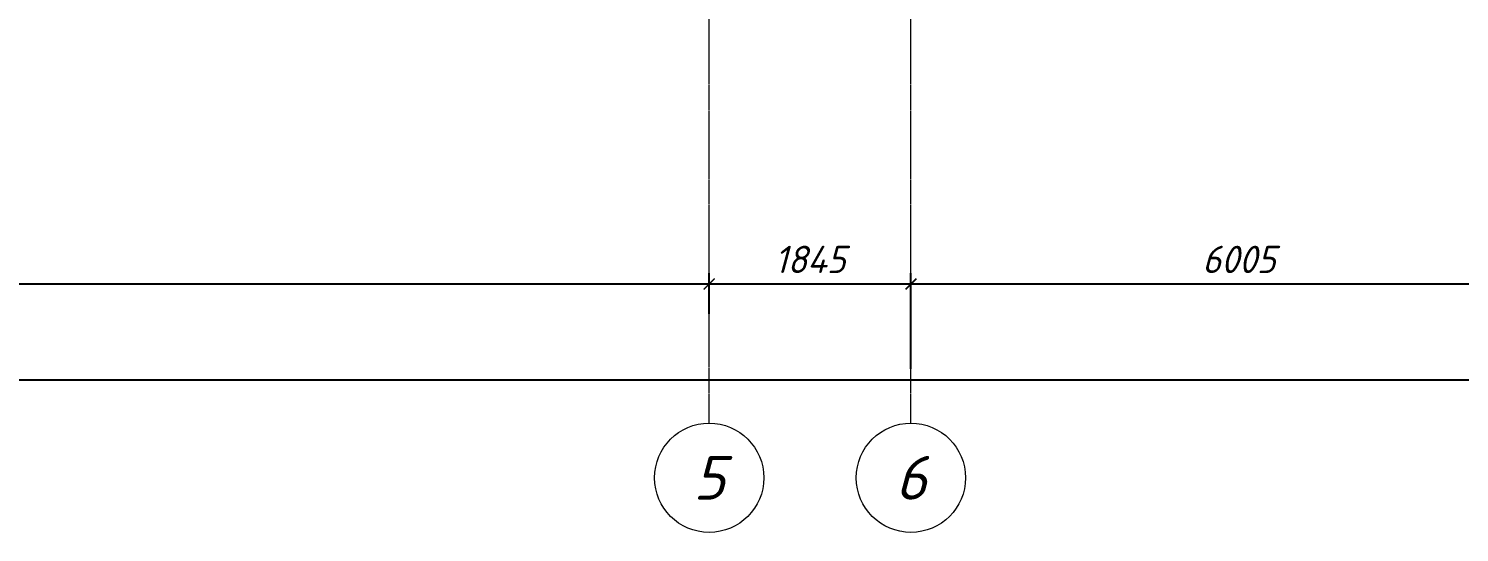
# Model space of a CAD drawing. Header units: millimetres. Extents: x -10178924 to 11692288, y -947381 to 58396.
# Drawn here: x 837752 to 850849, y -927491 to -922879 of the extents above; entities that cross this region are included whole.
import ezdxf
from ezdxf.enums import TextEntityAlignment as Align

# ---------------------------------------------------------------- set-up
doc = ezdxf.new("R2010")
doc.units = ezdxf.units.MM
doc.linetypes.add('осевая', pattern=[50.8, 31.75, -6.35, 6.35, -6.35])
doc.layers.add('Размеры осевые', color=153, linetype='Continuous', lineweight=9)
doc.styles.add('PDF ISOCPEUR Italic', font='isocpeui.ttf')
doc.styles.add('Текст_М100', font='GOST_Common Italic.ttf', dxfattribs={"height": 250})
doc.dimstyles.new('Размеры_М100', dxfattribs={"dimtxt": 250, "dimasz": 100, "dimexe": 100, "dimexo": 100, "dimgap": 100, "dimtad": 1, "dimrnd": 5, "dimtxsty": 'Текст_М100', "dimblk": 'ARCHTICK', "dimcen": 250, "dimdle": 100, "dimadec": 0, "dimazin": 2, "dimtfac": 1, "dimtmove": 1, "dimatfit": 3, "dimfxl": 1, "dimarcsym": 0})

# ---------------------------------------------------------------- blocks, each defined once
blk = doc.blocks.new('_ArchTick')
at = {"color": 0, "linetype": 'ByBlock', "const_width": 0.15}
blk.add_lwpolyline([(-0.5, -0.5), (0.5, 0.5)], dxfattribs=at)
blk = doc.blocks.new('*D2517')
at = {"layer": 'Defpoints', "color": 0, "ltscale": 100, "transparency": 16777216}
for p in [(10200, -50926), (-7000, -51300), (10200, -51300)]:
    blk.add_point(p, dxfattribs=at)
at = {"layer": 'Размеры осевые', "color": 0, "lineweight": -2, "ltscale": 100, "transparency": 16777216}
for p, q in [((-7100, -50926), (10300, -50926)), ((-7000, -51200), (-7000, -50826)), ((10200, -51200), (10200, -50826))]:
    blk.add_line(p, q, dxfattribs=at)
at = {"layer": 'Размеры осевые', "color": 0, "lineweight": -2, "ltscale": 100, "transparency": 16777216, "xscale": 100, "yscale": 100, "zscale": 100, "rotation": 180}
blk.add_blockref('_ArchTick', (-7000, -50926), dxfattribs=at)
at = {"layer": 'Размеры осевые', "color": 0, "lineweight": -2, "ltscale": 100, "transparency": 16777216, "xscale": 100, "yscale": 100, "zscale": 100}
blk.add_blockref('_ArchTick', (10200, -50926), dxfattribs=at)
at = {"layer": 'Размеры осевые', "color": 0, "ltscale": 100, "transparency": 16777216, "insert": (1600, -50700), "char_height": 250, "attachment_point": 5, "style": 'Текст_М100'}
blk.add_mtext('17200', dxfattribs=at)
blk = doc.blocks.new('*D2472')
at = {"layer": 'Defpoints', "color": 0, "ltscale": 100, "transparency": 16777216}
for p in [(12047, -50926), (10200, -51300), (12047, -51804)]:
    blk.add_point(p, dxfattribs=at)
at = {"layer": 'Размеры осевые', "color": 0, "lineweight": -2, "ltscale": 100, "transparency": 16777216}
for p, q in [((10100, -50926), (12147, -50926)), ((10200, -51200), (10200, -50826)), ((12047, -51704), (12047, -50826))]:
    blk.add_line(p, q, dxfattribs=at)
at = {"layer": 'Размеры осевые', "color": 0, "lineweight": -2, "ltscale": 100, "transparency": 16777216, "xscale": 100, "yscale": 100, "zscale": 100, "rotation": 180}
blk.add_blockref('_ArchTick', (10200, -50926), dxfattribs=at)
at = {"layer": 'Размеры осевые', "color": 0, "lineweight": -2, "ltscale": 100, "transparency": 16777216, "xscale": 100, "yscale": 100, "zscale": 100}
blk.add_blockref('_ArchTick', (12047, -50926), dxfattribs=at)
at = {"layer": 'Размеры осевые', "color": 0, "ltscale": 100, "transparency": 16777216, "insert": (11123, -50701), "char_height": 250, "attachment_point": 5, "style": 'Текст_М100'}
blk.add_mtext('1845', dxfattribs=at)
blk = doc.blocks.new('*D2473')
at = {"layer": 'Defpoints', "color": 0, "ltscale": 100, "transparency": 16777216}
for p in [(18052, -50926), (12047, -51804), (18052, -51804)]:
    blk.add_point(p, dxfattribs=at)
at = {"layer": 'Размеры осевые', "color": 0, "lineweight": -2, "ltscale": 100, "transparency": 16777216}
for p, q in [((11947, -50926), (18152, -50926)), ((12047, -51704), (12047, -50826)), ((18052, -51704), (18052, -50826))]:
    blk.add_line(p, q, dxfattribs=at)
at = {"layer": 'Размеры осевые', "color": 0, "lineweight": -2, "ltscale": 100, "transparency": 16777216, "xscale": 100, "yscale": 100, "zscale": 100, "rotation": 180}
blk.add_blockref('_ArchTick', (12047, -50926), dxfattribs=at)
at = {"layer": 'Размеры осевые', "color": 0, "lineweight": -2, "ltscale": 100, "transparency": 16777216, "xscale": 100, "yscale": 100, "zscale": 100}
blk.add_blockref('_ArchTick', (18052, -50926), dxfattribs=at)
at = {"layer": 'Размеры осевые', "color": 0, "ltscale": 100, "transparency": 16777216, "insert": (15049, -50701), "char_height": 250, "attachment_point": 5, "style": 'Текст_М100'}
blk.add_mtext('6005', dxfattribs=at)
blk = doc.blocks.new('*D2480')
at = {"layer": 'Defpoints', "color": 0, "ltscale": 100, "transparency": 16777216}
for p in [(61000, -51804), (-7000, -52200), (61000, -52200)]:
    blk.add_point(p, dxfattribs=at)
at = {"layer": 'Размеры осевые', "color": 0, "lineweight": -2, "ltscale": 100, "transparency": 16777216}
for p, q in [((-7000, -52100), (-7000, -51704)), ((61000, -52100), (61000, -51704)), ((-7100, -51804), (61100, -51804))]:
    blk.add_line(p, q, dxfattribs=at)
at = {"layer": 'Размеры осевые', "color": 0, "lineweight": -2, "ltscale": 100, "transparency": 16777216, "xscale": 100, "yscale": 100, "zscale": 100, "rotation": 180}
blk.add_blockref('_ArchTick', (-7000, -51804), dxfattribs=at)
at = {"layer": 'Размеры осевые', "color": 0, "lineweight": -2, "ltscale": 100, "transparency": 16777216, "xscale": 100, "yscale": 100, "zscale": 100}
blk.add_blockref('_ArchTick', (61000, -51804), dxfattribs=at)
at = {"layer": 'Размеры осевые', "color": 0, "ltscale": 100, "transparency": 16777216, "insert": (27000, -51579), "char_height": 250, "attachment_point": 5, "style": 'Текст_М100'}
blk.add_mtext('68000', dxfattribs=at)
blk = doc.blocks.new('A$Cad086cf1')
at = {"layer": 'Размеры осевые', "color": 251, "linetype": 'осевая', "ltscale": 0.5, "true_color": 0x636466, "transparency": 33554687}
for p, q in [((10200, -52200), (10200, -40100)), ((12046.848, -52200), (12046.848, -40100))]:
    blk.add_line(p, q, dxfattribs=at)
at = {"layer": 'Размеры осевые', "color": 251, "ltscale": 100, "true_color": 0x636466, "transparency": 33554687}
for centre in [(10200, -52700), (12046.848, -52700)]:
    blk.add_circle(centre, 500, dxfattribs=at)
at = {"layer": 'Размеры осевые', "color": 251, "ltscale": 100, "true_color": 0x636466, "transparency": 33554687, "style": 'PDF ISOCPEUR Italic'}
for s, p in [('5', (10200, -52700)), ('6', (12046.848, -52700))]:
    blk.add_text(s, height=400, dxfattribs=at).set_placement(p, align=Align.MIDDLE_CENTER)
at = {"layer": 'Размеры осевые', "color": 251, "ltscale": 100, "true_color": 0x636466, "transparency": 33554687}
for base, p1, p2, picture, middle in [((10200, -50926.23), (-7000, -51300), (10200, -51300), '*D2517', (1600, -50699.62)), ((12046.848, -50926.23), (10200, -51300), (12046.848, -51804.076), '*D2472', (11123.424, -50701.23)), ((18051.9129, -50926.2303), (12046.8481, -51804.0761), (18051.9129, -51804.0761), '*D2473', (15049.3805, -50701.2303)), ((61000, -51804.076), (-7000, -52200), (61000, -52200), '*D2480', (27000, -51579.076))]:
    dim = blk.add_linear_dim(base=base, p1=p1, p2=p2, dimstyle='Размеры_М100', dxfattribs=at)
    dim.commit()
    dim.dimension.update_dxf_attribs({"geometry": picture, "text_midpoint": middle})

msp = doc.modelspace()

# ---------------------------------------------------------------- block references
msp.add_blockref('A$Cad086cf1', (833781.5, -874290.7))

doc.saveas('drawing.dxf')
